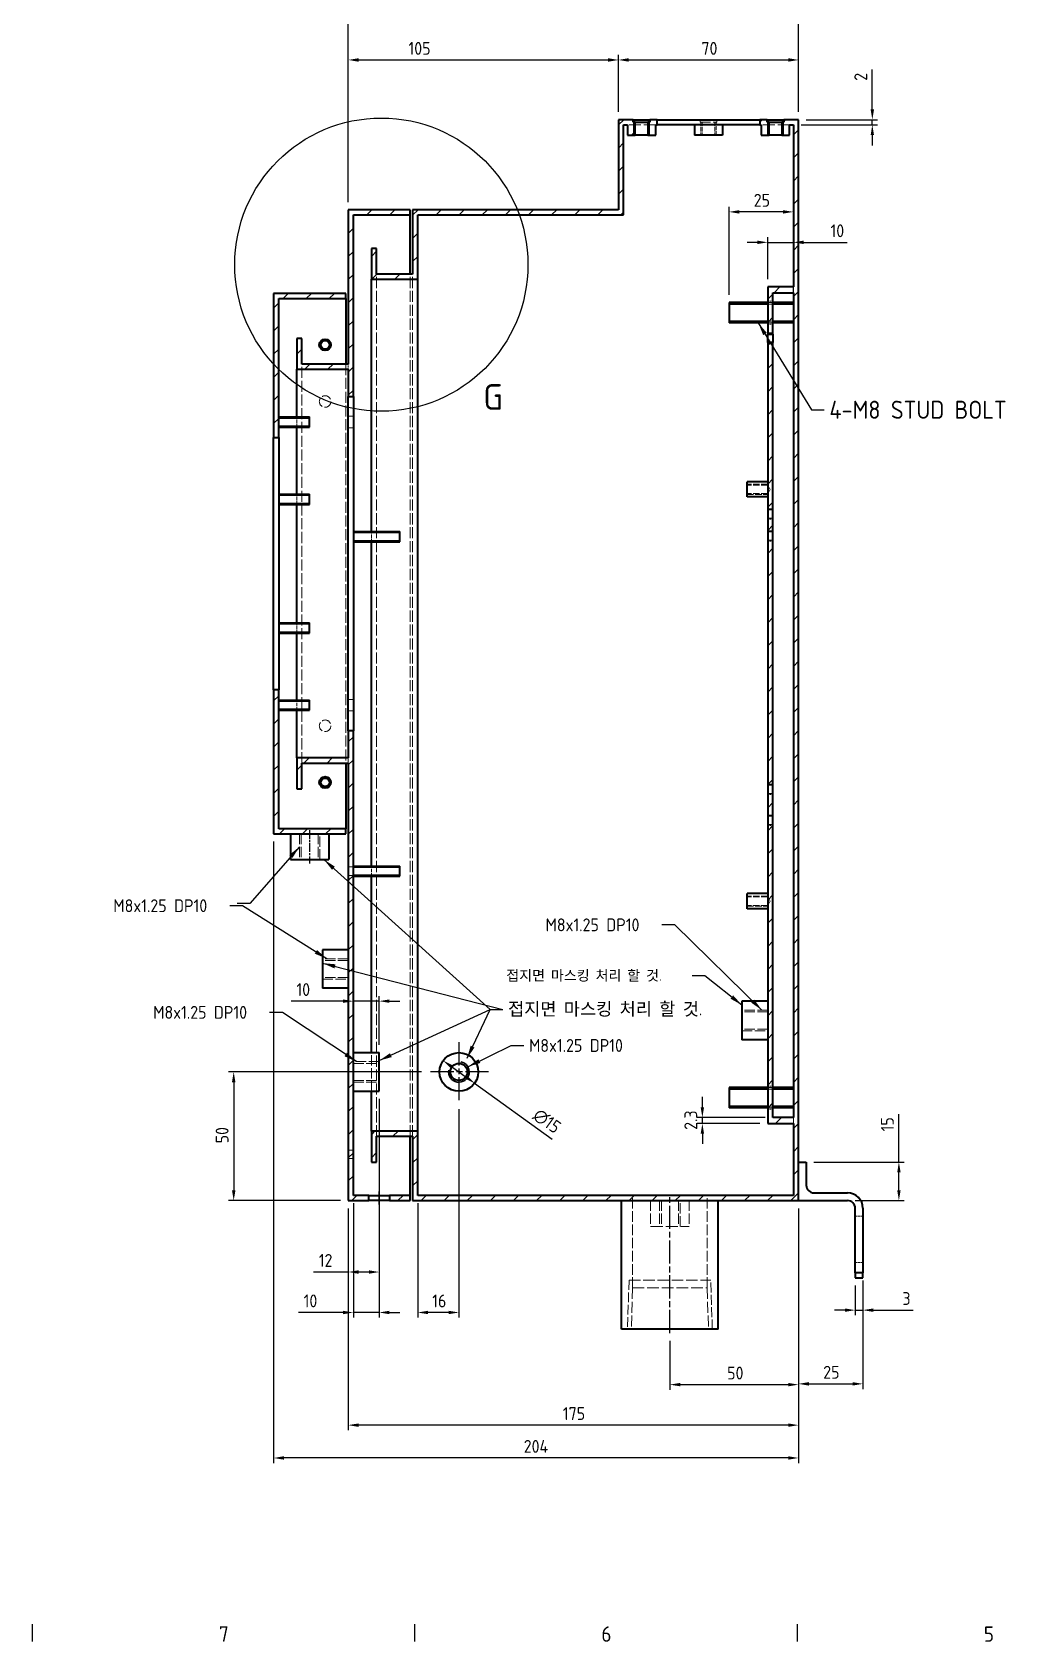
# Model space of a CAD drawing. Header units: millimetres. Extents: x 0 to 2378, y 0 to 1682.
# Drawn here: x 1338 to 1725, y 33 to 659 of the extents above; entities that cross this region are included whole.
import ezdxf

# ---------------------------------------------------------------- set-up
doc = ezdxf.new("R2010")
doc.units = ezdxf.units.MM
doc.header["$LTSCALE"] = 2
doc.linetypes.add('CHAIN', pattern=[0.3543, 0.2362, -0.0295, 0.0591, -0.0295])
doc.linetypes.add('DASHED', pattern=[0.2067, 0.1654, -0.0413])
doc.layers.get('0').update_dxf_attribs({"color": 3, "lineweight": 25})
for name, color, linetype, lineweight in [('가려진 것(ISO)', 2, 'DASHED', 18), ('가시적인 것(ISO)', 3, 'Continuous', 40), ('가시적인 좁은 것(ISO)', 3, 'Continuous', 35), ('경계(ISO)', 7, 'Continuous', 25), ('기호(ISO)', 5, 'Continuous', 25), ('상세 경계(JIS)', 7, 'Continuous', 25), ('중심 표식(ISO)', 1, 'Continuous', 25), ('중심선(ISO)', 1, 'Continuous', 25), ('치수(ISO)', 2, 'Continuous', 25), ('해치(ISO)', 7, 'Continuous', 18)]:
    doc.layers.add(name, color=color, linetype=linetype, lineweight=lineweight)
doc.styles.add('문자 텍스트_PSTEK_POSCO', font='isocp.shx')
doc.styles.add('부품번호텍스트_PSTEK_POSCO', font='isocp.shx')
doc.styles.add('치수 텍스트_PSTEK_POSCO', font='isocp.shx')
doc.dimstyles.new('치수_PSTEK_POSCO', dxfattribs={"dimscale": 2, "dimtxt": 2.5, "dimasz": 2, "dimexe": 1, "dimexo": 1.5, "dimgap": 1, "dimtad": 1, "dimrnd": 1e-08, "dimdsep": 46, "dimtxsty": '치수 텍스트_PSTEK_POSCO', "dimcen": 0.09, "dimdle": 10, "dimclrd": 7, "dimclre": 7, "dimclrt": 2, "dimadec": 1, "dimazin": 2, "dimtfac": 1, "dimtmove": 0, "dimatfit": 3, "dimfxl": 0, "dimtolj": 1, "dimlwd": -1, "dimlwe": -1, "dimarcsym": 0})
doc.dimstyles.new('치수_PSTEK_POSCO$7', dxfattribs={"dimscale": 2, "dimtxt": 2.5, "dimasz": 2.5, "dimexe": 1, "dimexo": 1.5, "dimgap": 1, "dimtad": 1, "dimrnd": 1e-08, "dimdsep": 46, "dimtxsty": '치수 텍스트_PSTEK_POSCO', "dimcen": 0.09, "dimdle": 10, "dimclrd": 7, "dimclre": 7, "dimclrt": 2, "dimadec": 1, "dimazin": 2, "dimtfac": 1, "dimtmove": 0, "dimatfit": 3, "dimfxl": 0, "dimtolj": 1, "dimlwd": -1, "dimlwe": -1, "dimarcsym": 0})

# ---------------------------------------------------------------- blocks, each defined once
blk = doc.blocks.new('경계 Default Border')
at = {"layer": '경계(ISO)'}
for p, q in [((668.81, 20), (668.81, 16.6)), ((743.12, 20), (743.12, 16.6)), ((817.44, 20), (817.44, 16.6))]:
    blk.add_line(p, q, dxfattribs=at)
at = {"layer": '경계(ISO)', "color": 2, "char_height": 3, "attachment_point": 7, "style": '문자 텍스트_PSTEK_POSCO'}
for s, insert in [('7', (705.11, 16.59)), ('6', (779.43, 16.57)), ('5', (853.74, 16.57))]:
    blk.add_mtext(s, dxfattribs=dict(at, insert=insert))
blk = doc.blocks.new('*D39')
at = {"layer": 'Defpoints', "color": 0}
for p in [(1633.46, 576.91), (1633.46, 576.8), (1623.46, 559.57)]:
    blk.add_point(p, dxfattribs=at)
at = {"layer": '치수(ISO)', "color": 7}
for p, q in [((1619.46, 576.91), (1615.46, 576.91)), ((1623.46, 562.57), (1623.46, 578.91)), ((1623.46, 576.91), (1633.46, 576.91)), ((1637.46, 576.91), (1654.38, 576.91))]:
    blk.add_line(p, q, dxfattribs=at)
for points in [[(1619.46, 577.58), (1619.46, 576.24), (1623.46, 576.91)], [(1637.46, 577.58), (1637.46, 576.24), (1633.46, 576.91)]]:
    blk.add_solid(points, dxfattribs=at)
at = {"layer": '치수(ISO)', "color": 2, "insert": (1647.88, 581.41), "char_height": 5, "attachment_point": 4, "style": '치수 텍스트_PSTEK_POSCO'}
blk.add_mtext('\\A1;10', dxfattribs=at)
blk = doc.blocks.new('*D40')
at = {"layer": 'Defpoints', "color": 0}
for p in [(1608.46, 588.75), (1608.46, 553.57), (1633.46, 553.57)]:
    blk.add_point(p, dxfattribs=at)
at = {"layer": '치수(ISO)', "color": 7}
for p, q in [((1608.46, 556.57), (1608.46, 590.75)), ((1629.46, 588.75), (1612.46, 588.75)), ((1633.46, 556.57), (1633.46, 590.75))]:
    blk.add_line(p, q, dxfattribs=at)
for points in [[(1612.46, 589.41), (1612.46, 588.08), (1608.46, 588.75)], [(1629.46, 589.41), (1629.46, 588.08), (1633.46, 588.75)]]:
    blk.add_solid(points, dxfattribs=at)
at = {"layer": '치수(ISO)', "color": 2, "insert": (1618.04, 593.25), "char_height": 5, "attachment_point": 4, "style": '치수 텍스트_PSTEK_POSCO'}
blk.add_mtext('\\A1;25', dxfattribs=at)
blk = doc.blocks.new('*D42')
at = {"layer": 'Defpoints', "color": 0}
for p in [(1638.46, 219.57), (1654.46, 204.57), (1674.46, 204.57)]:
    blk.add_point(p, dxfattribs=at)
at = {"layer": '치수(ISO)', "color": 7}
for p, q in [((1674.46, 219.57), (1674.46, 238.18)), ((1641.46, 219.57), (1676.46, 219.57)), ((1674.46, 208.57), (1674.46, 215.57)), ((1657.46, 204.57), (1676.46, 204.57))]:
    blk.add_line(p, q, dxfattribs=at)
for points in [[(1673.8, 215.57), (1675.13, 215.57), (1674.46, 219.57)], [(1673.8, 208.57), (1675.13, 208.57), (1674.46, 204.57)]]:
    blk.add_solid(points, dxfattribs=at)
at = {"layer": '치수(ISO)', "color": 2, "insert": (1669.96, 231.47), "char_height": 5, "attachment_point": 4, "rotation": 90, "style": '치수 텍스트_PSTEK_POSCO'}
blk.add_mtext('\\A1;15', dxfattribs=at)
blk = doc.blocks.new('*D57')
at = {"layer": 'Defpoints', "color": 0}
for p in [(1460.46, 204.57), (1635.46, 204.57), (1460.46, 117.33)]:
    blk.add_point(p, dxfattribs=at)
at = {"layer": '치수(ISO)', "color": 7}
for p, q in [((1460.46, 201.57), (1460.46, 115.33)), ((1635.46, 201.57), (1635.46, 115.33)), ((1631.46, 117.33), (1464.46, 117.33))]:
    blk.add_line(p, q, dxfattribs=at)
for points in [[(1464.46, 117.99), (1464.46, 116.66), (1460.46, 117.33)], [(1631.46, 117.99), (1631.46, 116.66), (1635.46, 117.33)]]:
    blk.add_solid(points, dxfattribs=at)
at = {"layer": '치수(ISO)', "color": 2, "insert": (1543.86, 121.83), "char_height": 5, "attachment_point": 4, "style": '치수 텍스트_PSTEK_POSCO'}
blk.add_mtext('\\A1;175', dxfattribs=at)
blk = doc.blocks.new('*D61')
at = {"layer": 'Defpoints', "color": 0}
for p in [(1635.46, 647.78), (1565.46, 624.57), (1635.46, 624.57)]:
    blk.add_point(p, dxfattribs=at)
at = {"layer": '치수(ISO)', "color": 7}
for p, q in [((1565.46, 627.57), (1565.46, 649.78)), ((1569.46, 647.78), (1631.46, 647.78)), ((1635.46, 627.57), (1635.46, 649.78))]:
    blk.add_line(p, q, dxfattribs=at)
for points in [[(1569.46, 648.45), (1569.46, 647.11), (1565.46, 647.78)], [(1631.46, 648.45), (1631.46, 647.11), (1635.46, 647.78)]]:
    blk.add_solid(points, dxfattribs=at)
at = {"layer": '치수(ISO)', "color": 2, "insert": (1597.71, 652.28), "char_height": 5, "attachment_point": 4, "style": '치수 텍스트_PSTEK_POSCO'}
blk.add_mtext('\\A1;70', dxfattribs=at)
blk = doc.blocks.new('*D62')
at = {"layer": 'Defpoints', "color": 0}
for p in [(1565.46, 647.78), (1565.46, 624.57), (1460.46, 589.57)]:
    blk.add_point(p, dxfattribs=at)
at = {"layer": '치수(ISO)', "color": 7}
for p, q in [((1460.46, 592.57), (1460.46, 649.78)), ((1464.46, 647.78), (1561.46, 647.78)), ((1565.46, 627.57), (1565.46, 649.78))]:
    blk.add_line(p, q, dxfattribs=at)
for points in [[(1464.46, 648.45), (1464.46, 647.11), (1460.46, 647.78)], [(1561.46, 648.45), (1561.46, 647.11), (1565.46, 647.78)]]:
    blk.add_solid(points, dxfattribs=at)
at = {"layer": '치수(ISO)', "color": 2, "insert": (1483.86, 652.28), "char_height": 5, "attachment_point": 4, "style": '치수 텍스트_PSTEK_POSCO'}
blk.add_mtext('\\A1;105', dxfattribs=at)
blk = doc.blocks.new('*D63')
at = {"layer": 'Defpoints', "color": 0}
for p in [(1598.08, 236.87), (1623.46, 234.57), (1625.46, 236.87)]:
    blk.add_point(p, dxfattribs=at)
at = {"layer": '치수(ISO)', "color": 7}
for p, q in [((1598.08, 240.87), (1598.08, 244.87)), ((1622.46, 236.87), (1596.08, 236.87)), ((1620.46, 234.57), (1596.08, 234.57)), ((1598.08, 234.57), (1598.08, 236.87)), ((1598.08, 230.57), (1598.08, 226.57))]:
    blk.add_line(p, q, dxfattribs=at)
for points in [[(1597.41, 240.87), (1598.74, 240.87), (1598.08, 236.87)], [(1597.41, 230.57), (1598.74, 230.57), (1598.08, 234.57)]]:
    blk.add_solid(points, dxfattribs=at)
at = {"layer": '치수(ISO)', "color": 2, "insert": (1593.58, 232.06), "char_height": 5, "attachment_point": 4, "rotation": 90, "style": '치수 텍스트_PSTEK_POSCO'}
blk.add_mtext('\\A1;2.3', dxfattribs=at)
blk = doc.blocks.new('*D69')
at = {"layer": 'Defpoints', "color": 0}
for p in [(1460.46, 666.19), (1635.46, 624.57), (1460.46, 589.57)]:
    blk.add_point(p, dxfattribs=at)
at = {"layer": '치수(ISO)', "color": 7}
for p, q in [((1460.46, 592.57), (1460.46, 668.19)), ((1631.46, 666.19), (1464.46, 666.19)), ((1635.46, 627.57), (1635.46, 668.19))]:
    blk.add_line(p, q, dxfattribs=at)
for points in [[(1464.46, 666.86), (1464.46, 665.53), (1460.46, 666.19)], [(1631.46, 666.86), (1631.46, 665.53), (1635.46, 666.19)]]:
    blk.add_solid(points, dxfattribs=at)
at = {"layer": '치수(ISO)', "color": 2, "insert": (1568.86, 670.69), "char_height": 5, "attachment_point": 4, "style": '치수 텍스트_PSTEK_POSCO'}
blk.add_mtext('\\A1;175', dxfattribs=at)
blk = doc.blocks.new('*D71')
at = {"layer": 'Defpoints', "color": 0}
for p in [(1633.46, 622.57), (1635.46, 624.57), (1664.13, 624.57)]:
    blk.add_point(p, dxfattribs=at)
at = {"layer": '치수(ISO)', "color": 7}
for p, q in [((1664.13, 628.57), (1664.13, 644.12)), ((1636.46, 622.57), (1666.13, 622.57)), ((1638.46, 624.57), (1666.13, 624.57)), ((1664.13, 622.57), (1664.13, 624.57)), ((1664.13, 618.57), (1664.13, 614.57))]:
    blk.add_line(p, q, dxfattribs=at)
for points in [[(1663.47, 628.57), (1664.8, 628.57), (1664.13, 624.57)], [(1663.47, 618.57), (1664.8, 618.57), (1664.13, 622.57)]]:
    blk.add_solid(points, dxfattribs=at)
at = {"layer": '치수(ISO)', "color": 2, "insert": (1659.63, 639.69), "char_height": 5, "attachment_point": 4, "rotation": 90, "style": '치수 텍스트_PSTEK_POSCO'}
blk.add_mtext('\\A1;2', dxfattribs=at)
blk = doc.blocks.new('*D79')
at = {"layer": 'Defpoints', "color": 0}
for p in [(1635.46, 204.57), (1585.46, 153.07), (1635.46, 133.07)]:
    blk.add_point(p, dxfattribs=at)
at = {"layer": '치수(ISO)', "color": 7}
for p, q in [((1635.46, 201.57), (1635.46, 131.07)), ((1585.46, 150.07), (1585.46, 131.07)), ((1589.46, 133.07), (1631.46, 133.07))]:
    blk.add_line(p, q, dxfattribs=at)
for points in [[(1589.46, 133.74), (1589.46, 132.41), (1585.46, 133.07)], [(1631.46, 133.74), (1631.46, 132.41), (1635.46, 133.07)]]:
    blk.add_solid(points, dxfattribs=at)
at = {"layer": '치수(ISO)', "color": 2, "insert": (1607.71, 137.57), "char_height": 5, "attachment_point": 4, "style": '치수 텍스트_PSTEK_POSCO'}
blk.add_mtext('\\A1;50', dxfattribs=at)
blk = doc.blocks.new('*D104')
at = {"layer": 'Defpoints', "color": 0}
for p in [(1460.46, 204.57), (1472.46, 203.07), (1472.46, 176.83)]:
    blk.add_point(p, dxfattribs=at)
at = {"layer": '치수(ISO)', "color": 7}
for p, q in [((1460.46, 201.57), (1460.46, 174.83)), ((1472.46, 200.07), (1472.46, 174.83)), ((1460.46, 176.83), (1447, 176.83)), ((1468.46, 176.83), (1464.46, 176.83))]:
    blk.add_line(p, q, dxfattribs=at)
for points in [[(1464.46, 177.5), (1464.46, 176.16), (1460.46, 176.83)], [(1468.46, 177.5), (1468.46, 176.16), (1472.46, 176.83)]]:
    blk.add_solid(points, dxfattribs=at)
at = {"layer": '치수(ISO)', "color": 2, "insert": (1449, 181.33), "char_height": 5, "attachment_point": 4, "style": '치수 텍스트_PSTEK_POSCO'}
blk.add_mtext('\\A1;12', dxfattribs=at)
blk = doc.blocks.new('*D112')
at = {"layer": 'Defpoints', "color": 0}
for p in [(1635.46, 204.57), (1660.46, 176.57), (1660.46, 133.37)]:
    blk.add_point(p, dxfattribs=at)
at = {"layer": '치수(ISO)', "color": 7}
for p, q in [((1635.46, 201.57), (1635.46, 131.37)), ((1660.46, 173.57), (1660.46, 131.37)), ((1639.46, 133.37), (1656.46, 133.37))]:
    blk.add_line(p, q, dxfattribs=at)
for points in [[(1639.46, 134.04), (1639.46, 132.7), (1635.46, 133.37)], [(1656.46, 134.04), (1656.46, 132.7), (1660.46, 133.37)]]:
    blk.add_solid(points, dxfattribs=at)
at = {"layer": '치수(ISO)', "color": 2, "insert": (1645.04, 137.87), "char_height": 5, "attachment_point": 4, "style": '치수 텍스트_PSTEK_POSCO'}
blk.add_mtext('\\A1;25', dxfattribs=at)
blk = doc.blocks.new('*D113')
at = {"layer": 'Defpoints', "color": 0}
for p in [(1657.46, 174.57), (1660.46, 174.57), (1660.46, 162.01)]:
    blk.add_point(p, dxfattribs=at)
at = {"layer": '치수(ISO)', "color": 7}
for p, q in [((1657.46, 171.57), (1657.46, 160.01)), ((1660.46, 171.57), (1660.46, 160.01)), ((1653.46, 162.01), (1649.46, 162.01)), ((1657.46, 162.01), (1660.46, 162.01)), ((1664.46, 162.01), (1680.04, 162.01))]:
    blk.add_line(p, q, dxfattribs=at)
for points in [[(1653.46, 162.67), (1653.46, 161.34), (1657.46, 162.01)], [(1664.46, 162.67), (1664.46, 161.34), (1660.46, 162.01)]]:
    blk.add_solid(points, dxfattribs=at)
at = {"layer": '치수(ISO)', "color": 2, "insert": (1675.83, 166.51), "char_height": 5, "attachment_point": 4, "style": '치수 텍스트_PSTEK_POSCO'}
blk.add_mtext('\\A1;3', dxfattribs=at)
blk = doc.blocks.new('2dDetail1')
at = {"layer": '상세 경계(JIS)'}
blk.add_circle((736.66, 284.12), 28.49, dxfattribs=at)
at = {"layer": '상세 경계(JIS)', "insert": (756.48, 255.91), "char_height": 5, "attachment_point": 7, "style": '부품번호텍스트_PSTEK_POSCO'}
blk.add_mtext('G', dxfattribs=at)
blk = doc.blocks.new('*D143')
at = {"layer": 'Defpoints', "color": 0}
for p in [(1431.46, 347.07), (1635.46, 204.57), (1431.46, 104.57)]:
    blk.add_point(p, dxfattribs=at)
at = {"layer": '치수(ISO)', "color": 7}
for p, q in [((1431.46, 344.07), (1431.46, 102.57)), ((1635.46, 201.57), (1635.46, 102.57)), ((1631.46, 104.57), (1435.46, 104.57))]:
    blk.add_line(p, q, dxfattribs=at)
for points in [[(1435.46, 105.24), (1435.46, 103.91), (1431.46, 104.57)], [(1631.46, 105.24), (1631.46, 103.91), (1635.46, 104.57)]]:
    blk.add_solid(points, dxfattribs=at)
at = {"layer": '치수(ISO)', "color": 2, "insert": (1528.65, 109.07), "char_height": 5, "attachment_point": 4, "style": '치수 텍스트_PSTEK_POSCO'}
blk.add_mtext('\\A1;204', dxfattribs=at)
blk = doc.blocks.new('*D161')
at = {"layer": 'Defpoints', "color": 0}
for p in [(1472.46, 247.07), (1462.46, 206.57), (1462.46, 161.1)]:
    blk.add_point(p, dxfattribs=at)
at = {"layer": '치수(ISO)', "color": 7}
for p, q in [((1472.46, 244.07), (1472.46, 159.1)), ((1462.46, 203.57), (1462.46, 159.1)), ((1458.46, 161.1), (1441.11, 161.1)), ((1472.46, 161.1), (1462.46, 161.1)), ((1476.46, 161.1), (1480.46, 161.1))]:
    blk.add_line(p, q, dxfattribs=at)
for points in [[(1458.46, 161.77), (1458.46, 160.44), (1462.46, 161.1)], [(1476.46, 161.77), (1476.46, 160.44), (1472.46, 161.1)]]:
    blk.add_solid(points, dxfattribs=at)
at = {"layer": '치수(ISO)', "color": 2, "insert": (1443.11, 165.6), "char_height": 5, "attachment_point": 4, "style": '치수 텍스트_PSTEK_POSCO'}
blk.add_mtext('\\A1;10', dxfattribs=at)
blk = doc.blocks.new('*D162')
at = {"layer": 'Defpoints', "color": 0}
for p in [(1503.46, 243.07), (1487.46, 206.57), (1487.46, 161.1)]:
    blk.add_point(p, dxfattribs=at)
at = {"layer": '치수(ISO)', "color": 7}
for p, q in [((1503.46, 240.07), (1503.46, 159.1)), ((1487.46, 203.57), (1487.46, 159.1)), ((1499.46, 161.1), (1491.46, 161.1))]:
    blk.add_line(p, q, dxfattribs=at)
for points in [[(1491.46, 161.77), (1491.46, 160.44), (1487.46, 161.1)], [(1499.46, 161.77), (1499.46, 160.44), (1503.46, 161.1)]]:
    blk.add_solid(points, dxfattribs=at)
at = {"layer": '치수(ISO)', "color": 2, "insert": (1493.09, 165.6), "char_height": 5, "attachment_point": 4, "style": '치수 텍스트_PSTEK_POSCO'}
blk.add_mtext('\\A1;16', dxfattribs=at)
blk = doc.blocks.new('*D163')
at = {"layer": 'Defpoints', "color": 0}
for p in [(1491.96, 254.57), (1415.94, 204.57), (1460.46, 204.57)]:
    blk.add_point(p, dxfattribs=at)
at = {"layer": '치수(ISO)', "color": 7}
for p, q in [((1488.96, 254.57), (1413.94, 254.57)), ((1415.94, 250.57), (1415.94, 208.57)), ((1457.46, 204.57), (1413.94, 204.57))]:
    blk.add_line(p, q, dxfattribs=at)
for points in [[(1415.27, 250.57), (1416.61, 250.57), (1415.94, 254.57)], [(1415.27, 208.57), (1416.61, 208.57), (1415.94, 204.57)]]:
    blk.add_solid(points, dxfattribs=at)
at = {"layer": '치수(ISO)', "color": 2, "insert": (1411.44, 226.82), "char_height": 5, "attachment_point": 4, "rotation": 90, "style": '치수 텍스트_PSTEK_POSCO'}
blk.add_mtext('\\A1;50', dxfattribs=at)
blk = doc.blocks.new('*D169')
at = {"layer": 'Defpoints', "color": 0}
for p in [(1497.38, 258.96), (1509.54, 250.19)]:
    blk.add_point(p, dxfattribs=at)
at = {"layer": '치수(ISO)', "color": 7}
for p, q in [((1500.62, 256.62), (1506.3, 252.53)), ((1509.54, 250.19), (1539.65, 228.47))]:
    blk.add_line(p, q, dxfattribs=at)
for points in [[(1501.01, 257.16), (1500.23, 256.08), (1497.38, 258.96)], [(1506.69, 253.07), (1505.91, 251.98), (1509.54, 250.19)]]:
    blk.add_solid(points, dxfattribs=at)
at = {"layer": '치수(ISO)', "color": 2, "insert": (1533.2, 238.67), "char_height": 5, "attachment_point": 4, "rotation": 324.19578, "style": '치수 텍스트_PSTEK_POSCO'}
blk.add_mtext('\\A1;∅15', dxfattribs=at)
blk = doc.blocks.new('*D170')
at = {"layer": 'Defpoints', "color": 0}
for p in [(1472.46, 282.07), (1462.46, 262.07), (1472.46, 262.07)]:
    blk.add_point(p, dxfattribs=at)
at = {"layer": '치수(ISO)', "color": 7}
for p, q in [((1458.46, 282.07), (1438.31, 282.07)), ((1462.46, 265.07), (1462.46, 284.07)), ((1472.46, 282.07), (1462.46, 282.07)), ((1472.46, 265.07), (1472.46, 284.07)), ((1476.46, 282.07), (1480.46, 282.07))]:
    blk.add_line(p, q, dxfattribs=at)
for points in [[(1458.46, 282.74), (1458.46, 281.41), (1462.46, 282.07)], [(1476.46, 282.74), (1476.46, 281.41), (1472.46, 282.07)]]:
    blk.add_solid(points, dxfattribs=at)
at = {"layer": '치수(ISO)', "color": 2, "insert": (1440.31, 286.57), "char_height": 5, "attachment_point": 4, "style": '치수 텍스트_PSTEK_POSCO'}
blk.add_mtext('\\A1;10', dxfattribs=at)

msp = doc.modelspace()

# ---------------------------------------------------------------- hatches: boundary and pattern name
at = {"layer": '해치(ISO)'}
h = msp.add_hatch(dxfattribs=at)
h.set_pattern_fill('ANSI31', color=256, scale=50.8, style=0)
h.set_pattern_definition([(45, (0, 0), (-4.490128, 4.490128), [])])
h.paths.add_polyline_path([(1565.462, 624.5732), (1565.462, 589.5732), (1485.462, 589.5732), (1485.462, 564.5732), (1471.462, 564.5732), (1471.462, 574.5732), (1469.462, 574.5732), (1469.462, 562.5732), (1487.462, 562.5732), (1487.462, 587.5732), (1567.462, 587.5732), (1567.462, 622.5732), (1568.962, 622.5732), (1568.962, 618.5732), (1572.0035, 618.5732), (1572.0035, 623.5732), (1571.212, 623.5732), (1571.212, 624.5732)])
h.paths.add_polyline_path([(1633.462, 557.2732), (1633.462, 236.8732), (1625.462, 236.8732), (1625.462, 537.9522), (1623.462, 537.9522), (1623.462, 234.5732), (1633.462, 234.5732), (1633.462, 206.5732), (1487.462, 206.5732), (1487.462, 231.5732), (1469.462, 231.5732), (1469.462, 219.5732), (1471.462, 219.5732), (1471.462, 229.5732), (1485.462, 229.5732), (1485.462, 204.5732), (1635.462, 204.5732), (1635.462, 624.5732), (1629.712, 624.5732), (1629.712, 623.5732), (1628.9205, 623.5732), (1628.9205, 618.5732), (1631.962, 618.5732), (1631.962, 622.5732), (1633.462, 622.5732), (1633.462, 559.5732), (1623.462, 559.5732), (1623.462, 541.1942), (1625.462, 541.1942), (1625.462, 557.2732)])
h.paths.add_polyline_path([(1620.462, 622.5732), (1620.962, 622.5732), (1620.962, 618.5732), (1624.0035, 618.5732), (1624.0035, 623.5732), (1623.212, 623.5732), (1623.212, 624.5732), (1620.462, 624.5732)])
h.paths.add_polyline_path([(1579.962, 622.5732), (1580.462, 622.5732), (1580.462, 624.5732), (1577.712, 624.5732), (1577.712, 623.5732), (1576.9205, 623.5732), (1576.9205, 618.5732), (1579.962, 618.5732)])
h.paths.add_polyline_path([(1476.462, 206.5732), (1476.462, 204.5732), (1484.462, 204.5732), (1484.462, 206.5732)])
h.paths.add_polyline_path([(1460.462, 376.5732), (1440.462, 376.5732), (1440.462, 364.5732), (1442.462, 364.5732), (1442.462, 374.5732), (1460.462, 374.5732), (1460.462, 204.5732), (1468.462, 204.5732), (1468.462, 206.5732), (1462.462, 206.5732), (1462.462, 387.0732), (1460.462, 387.0732)])
h.paths.add_polyline_path([(1462.462, 587.5732), (1484.462, 587.5732), (1484.462, 589.5732), (1460.462, 589.5732), (1460.462, 529.5732), (1442.462, 529.5732), (1442.462, 539.5732), (1440.462, 539.5732), (1440.462, 527.5732), (1460.462, 527.5732), (1460.462, 517.0732), (1462.462, 517.0732)])
h.paths.add_polyline_path([(1431.462, 347.0732), (1459.462, 347.0732), (1459.462, 349.0732), (1433.462, 349.0732), (1433.462, 403.0732), (1431.462, 403.0732)])
h.paths.add_polyline_path([(1459.462, 557.0732), (1431.462, 557.0732), (1431.462, 501.0732), (1433.462, 501.0732), (1433.462, 555.0732), (1459.462, 555.0732)])

# ---------------------------------------------------------------- linework, layer by layer
at = {"layer": '가려진 것(ISO)', "ltscale": 13.932237}
for p, q in [((1579.962, 622.5732), (1568.962, 622.5732)), ((1631.962, 622.5732), (1620.962, 622.5732))]:
    msp.add_line(p, q, dxfattribs=at)
at = {"layer": '가려진 것(ISO)', "ltscale": 0.952248}
for p, q in [((1597.212, 624.5732), (1597.212, 623.5732)), ((1603.712, 624.5732), (1603.712, 623.5732))]:
    msp.add_line(p, q, dxfattribs=at)
at = {"layer": '가려진 것(ISO)', "ltscale": 12.349028}
msp.add_line((1597.212, 623.5732), (1603.712, 623.5732), dxfattribs=at)
at = {"layer": '가려진 것(ISO)', "ltscale": 4.761642}
for p, q in [((1597.462, 623.5732), (1597.462, 618.5732)), ((1598.0035, 623.5732), (1598.0035, 618.5732)), ((1602.9205, 623.5732), (1602.9205, 618.5732)), ((1603.462, 618.5732), (1603.462, 623.5732))]:
    msp.add_line(p, q, dxfattribs=at)
at = {"layer": '가려진 것(ISO)', "ltscale": 13.070212}
for p, q in [((1471.462, 229.5732), (1471.462, 564.5732)), ((1484.462, 229.5732), (1484.462, 564.5732)), ((1485.462, 229.5732), (1485.462, 564.5732))]:
    msp.add_line(p, q, dxfattribs=at)
at = {"layer": '가려진 것(ISO)', "ltscale": 2.190301}
for p, q in [((1633.462, 557.2732), (1633.462, 559.5732)), ((1633.462, 234.5732), (1633.462, 236.8732))]:
    msp.add_line(p, q, dxfattribs=at)
at = {"layer": '가려진 것(ISO)', "ltscale": 1.904597}
for p, q in [((1623.462, 554.0732), (1625.462, 554.0732)), ((1625.462, 553.5732), (1623.462, 553.5732)), ((1625.462, 552.8292), (1623.462, 552.8292)), ((1623.462, 546.3172), (1625.462, 546.3172)), ((1625.462, 545.5732), (1623.462, 545.5732)), ((1623.462, 545.0732), (1625.462, 545.0732)), ((1460.462, 527.5732), (1460.462, 529.5732)), ((1462.462, 509.3232), (1460.462, 509.3232)), ((1462.462, 504.8232), (1460.462, 504.8232)), ((1625.462, 473.3232), (1623.462, 473.3232)), ((1625.462, 472.9442), (1623.462, 472.9442)), ((1625.462, 469.7022), (1623.462, 469.7022)), ((1623.462, 469.3232), (1625.462, 469.3232)), ((1625.462, 464.8232), (1623.462, 464.8232)), ((1625.462, 464.4442), (1623.462, 464.4442)), ((1625.462, 461.2022), (1623.462, 461.2022)), ((1623.462, 460.8232), (1625.462, 460.8232)), ((1462.462, 399.3232), (1460.462, 399.3232)), ((1462.462, 394.8232), (1460.462, 394.8232)), ((1460.462, 374.5732), (1460.462, 376.5732)), ((1625.462, 366.3232), (1623.462, 366.3232)), ((1625.462, 365.9442), (1623.462, 365.9442)), ((1625.462, 362.7022), (1623.462, 362.7022)), ((1623.462, 362.3232), (1625.462, 362.3232)), ((1625.462, 354.3232), (1623.462, 354.3232)), ((1625.462, 353.9442), (1623.462, 353.9442)), ((1625.462, 350.7022), (1623.462, 350.7022)), ((1623.462, 350.3232), (1625.462, 350.3232)), ((1462.462, 334.2232), (1460.462, 334.2232)), ((1462.462, 330.9232), (1460.462, 330.9232)), ((1623.462, 249.0732), (1625.462, 249.0732)), ((1625.462, 248.5732), (1623.462, 248.5732)), ((1625.462, 247.8292), (1623.462, 247.8292)), ((1623.462, 241.3172), (1625.462, 241.3172)), ((1625.462, 240.5732), (1623.462, 240.5732)), ((1623.462, 240.0732), (1625.462, 240.0732)), ((1462.462, 224.2232), (1460.462, 224.2232)), ((1462.462, 220.9232), (1460.462, 220.9232))]:
    msp.add_line(p, q, dxfattribs=at)
at = {"layer": '가려진 것(ISO)', "ltscale": 12.928949}
for p, q in [((1442.462, 374.5732), (1442.462, 529.5732)), ((1459.462, 529.5732), (1459.462, 374.5732))]:
    msp.add_line(p, q, dxfattribs=at)
at = {"layer": '가려진 것(ISO)', "ltscale": 3.809293}
for p, q in [((1440.462, 505.0732), (1440.462, 509.0732)), ((1440.462, 475.0732), (1440.462, 479.0732)), ((1469.462, 460.5732), (1469.462, 464.5732)), ((1440.462, 425.0732), (1440.462, 429.0732)), ((1440.462, 395.0732), (1440.462, 399.0732)), ((1469.462, 330.5732), (1469.462, 334.5732))]:
    msp.add_line(p, q, dxfattribs=at)
at = {"layer": '가려진 것(ISO)', "ltscale": 7.618686}
for p, q in [((1623.462, 482.9232), (1615.462, 482.9232)), ((1623.462, 482.5442), (1615.462, 482.5442)), ((1623.462, 479.3022), (1615.462, 479.3022)), ((1615.462, 478.9232), (1623.462, 478.9232)), ((1623.462, 322.9232), (1615.462, 322.9232)), ((1623.462, 322.5442), (1615.462, 322.5442)), ((1623.462, 319.3022), (1615.462, 319.3022)), ((1615.462, 318.9232), (1623.462, 318.9232))]:
    msp.add_line(p, q, dxfattribs=at)
at = {"layer": '가려진 것(ISO)', "ltscale": 1.800898}
for p, q in [((1624.436, 480.9232), (1623.462, 482.5442)), ((1624.436, 480.9232), (1623.462, 479.3022)), ((1624.436, 320.9232), (1623.462, 322.5442)), ((1624.436, 320.9232), (1623.462, 319.3022))]:
    msp.add_line(p, q, dxfattribs=at)
at = {"layer": '가려진 것(ISO)', "ltscale": 12.094824}
for p, q in [((1441.462, 347.0732), (1441.462, 337.0732)), ((1442.1385, 347.0732), (1442.1385, 337.0732)), ((1448.7855, 347.0732), (1448.7855, 337.0732)), ((1449.462, 337.0732), (1449.462, 347.0732)), ((1460.462, 298.5732), (1450.462, 298.5732)), ((1460.462, 297.8967), (1450.462, 297.8967)), ((1460.462, 291.2497), (1450.462, 291.2497)), ((1450.462, 290.5732), (1460.462, 290.5732)), ((1623.462, 278.5732), (1613.462, 278.5732)), ((1623.462, 277.8967), (1613.462, 277.8967)), ((1623.462, 271.2497), (1613.462, 271.2497)), ((1613.462, 270.5732), (1623.462, 270.5732)), ((1472.462, 258.5732), (1462.462, 258.5732)), ((1462.462, 257.8967), (1472.462, 257.8967)), ((1469.462, 247.0732), (1469.462, 262.0732)), ((1462.462, 251.2497), (1472.462, 251.2497)), ((1462.462, 250.5732), (1472.462, 250.5732)), ((1577.962, 204.5732), (1577.962, 194.5732)), ((1581.462, 204.5732), (1581.462, 194.5732)), ((1582.1385, 204.5732), (1582.1385, 194.5732)), ((1588.7855, 204.5732), (1588.7855, 194.5732)), ((1589.462, 194.5732), (1589.462, 204.5732)), ((1592.962, 204.5732), (1592.962, 194.5732))]:
    msp.add_line(p, q, dxfattribs=at)
at = {"layer": '가려진 것(ISO)', "ltscale": 12.408604}
for p, q in [((1570.962, 170.6652), (1570.962, 206.5732)), ((1599.962, 170.6652), (1599.962, 206.5732))]:
    msp.add_line(p, q, dxfattribs=at)
at = {"layer": '가려진 것(ISO)', "ltscale": 14.248878}
msp.add_line((1577.962, 194.5732), (1592.962, 194.5732), dxfattribs=at)
at = {"layer": '가려진 것(ISO)', "ltscale": 2.856945}
for p, q in [((1660.462, 198.5732), (1657.462, 198.5732)), ((1660.462, 180.5732), (1657.462, 180.5732))]:
    msp.add_line(p, q, dxfattribs=at)
at = {"layer": '가려진 것(ISO)', "ltscale": 11.556195}
for p, q in [((1569.5763, 173.6732), (1568.9794, 154.5732)), ((1601.9446, 154.5732), (1601.3477, 173.6732))]:
    msp.add_line(p, q, dxfattribs=at)
at = {"layer": '가려진 것(ISO)', "ltscale": 13.413553}
msp.add_line((1569.5763, 173.6732), (1601.3477, 173.6732), dxfattribs=at)
at = {"layer": '가려진 것(ISO)', "ltscale": 12.981647}
for p, q in [((1570.962, 170.6652), (1570.4591, 154.5732)), ((1599.962, 170.6652), (1600.4648, 154.5732))]:
    msp.add_line(p, q, dxfattribs=at)
at = {"layer": '가려진 것(ISO)', "ltscale": 13.773915}
msp.add_line((1570.962, 170.6652), (1599.962, 170.6652), dxfattribs=at)
at = {"layer": '가려진 것(ISO)', "ltscale": 11.399102}
for centre in [(1451.462, 515.0732), (1451.462, 389.0732)]:
    msp.add_circle(centre, 2.25, dxfattribs=at)
at = {"layer": '가시적인 것(ISO)'}
for p, q in [((1565.462, 624.5732), (1565.462, 589.5732)), ((1571.212, 624.5732), (1565.462, 624.5732)), ((1567.462, 587.5732), (1567.462, 622.5732)), ((1567.462, 622.5732), (1568.962, 622.5732)), ((1568.962, 622.5732), (1568.962, 618.5732)), ((1571.212, 623.5732), (1571.212, 624.5732)), ((1571.212, 624.5732), (1577.712, 624.5732)), ((1572.0035, 623.5732), (1571.212, 623.5732)), ((1572.0035, 618.5732), (1572.0035, 623.5732)), ((1572.0035, 623.5732), (1576.9205, 623.5732)), ((1576.9205, 623.5732), (1576.9205, 618.5732)), ((1577.712, 623.5732), (1576.9205, 623.5732)), ((1580.462, 624.5732), (1577.712, 624.5732)), ((1577.712, 624.5732), (1577.712, 623.5732)), ((1579.962, 622.5732), (1580.462, 622.5732)), ((1579.962, 618.5732), (1579.962, 622.5732)), ((1580.462, 622.5732), (1580.462, 624.5732)), ((1580.462, 624.5732), (1620.462, 624.5732)), ((1620.462, 622.5732), (1580.462, 622.5732)), ((1594.962, 622.5732), (1594.962, 618.5732)), ((1605.962, 622.5732), (1605.962, 618.5732)), ((1623.212, 624.5732), (1620.462, 624.5732)), ((1620.462, 624.5732), (1620.462, 622.5732)), ((1620.462, 622.5732), (1620.962, 622.5732)), ((1620.962, 622.5732), (1620.962, 618.5732)), ((1623.212, 623.5732), (1623.212, 624.5732)), ((1623.212, 624.5732), (1629.712, 624.5732)), ((1624.0035, 623.5732), (1623.212, 623.5732)), ((1624.0035, 618.5732), (1624.0035, 623.5732)), ((1624.0035, 623.5732), (1628.9205, 623.5732)), ((1629.712, 623.5732), (1628.9205, 623.5732)), ((1628.9205, 623.5732), (1628.9205, 618.5732)), ((1629.712, 624.5732), (1629.712, 623.5732)), ((1635.462, 624.5732), (1629.712, 624.5732)), ((1631.962, 622.5732), (1633.462, 622.5732)), ((1631.962, 618.5732), (1631.962, 622.5732)), ((1633.462, 622.5732), (1633.462, 559.5732)), ((1635.462, 204.5732), (1635.462, 624.5732)), ((1568.962, 618.5732), (1572.0035, 618.5732)), ((1576.9205, 618.5732), (1572.0035, 618.5732)), ((1576.9205, 618.5732), (1579.962, 618.5732)), ((1605.962, 618.5732), (1594.962, 618.5732)), ((1620.962, 618.5732), (1624.0035, 618.5732)), ((1628.9205, 618.5732), (1624.0035, 618.5732)), ((1628.9205, 618.5732), (1631.962, 618.5732)), ((1484.462, 589.5732), (1460.462, 589.5732)), ((1460.462, 589.5732), (1460.462, 529.5732)), ((1484.462, 587.5732), (1484.462, 589.5732)), ((1565.462, 589.5732), (1485.462, 589.5732)), ((1485.462, 589.5732), (1485.462, 564.5732)), ((1462.462, 587.5732), (1484.462, 587.5732)), ((1462.462, 517.0732), (1462.462, 587.5732)), ((1484.462, 564.5732), (1484.462, 587.5732)), ((1487.462, 562.5732), (1487.462, 587.5732)), ((1487.462, 587.5732), (1567.462, 587.5732)), ((1471.462, 574.5732), (1469.462, 574.5732)), ((1469.462, 574.5732), (1469.462, 562.5732)), ((1471.462, 564.5732), (1471.462, 574.5732)), ((1485.462, 564.5732), (1471.462, 564.5732)), ((1459.462, 557.0732), (1431.462, 557.0732)), ((1431.462, 557.0732), (1431.462, 501.0732)), ((1459.462, 555.0732), (1459.462, 557.0732)), ((1469.462, 562.5732), (1487.462, 562.5732)), ((1469.462, 464.5732), (1469.462, 562.5732)), ((1487.462, 231.5732), (1487.462, 562.5732)), ((1623.462, 559.5732), (1623.462, 541.1942)), ((1633.462, 559.5732), (1623.462, 559.5732)), ((1625.462, 557.2732), (1633.462, 557.2732)), ((1625.462, 541.1942), (1625.462, 557.2732)), ((1633.462, 557.2732), (1633.462, 236.8732)), ((1433.462, 501.0732), (1433.462, 555.0732)), ((1433.462, 555.0732), (1459.462, 555.0732)), ((1459.462, 555.0732), (1459.462, 529.5732)), ((1608.462, 553.5732), (1608.462, 545.5732)), ((1623.462, 553.5732), (1608.462, 553.5732)), ((1633.462, 553.5732), (1625.462, 553.5732)), ((1623.462, 545.5732), (1608.462, 545.5732)), ((1633.462, 545.5732), (1625.462, 545.5732)), ((1442.462, 539.5732), (1440.462, 539.5732)), ((1440.462, 539.5732), (1440.462, 527.5732)), ((1442.462, 529.5732), (1442.462, 539.5732)), ((1623.462, 541.1942), (1625.462, 541.1942)), ((1623.462, 537.9522), (1623.462, 541.1942)), ((1623.462, 537.9522), (1623.462, 234.5732)), ((1625.462, 537.9522), (1623.462, 537.9522)), ((1625.462, 541.1942), (1625.462, 537.9522)), ((1625.462, 236.8732), (1625.462, 537.9522)), ((1440.462, 527.5732), (1460.462, 527.5732)), ((1440.462, 509.0732), (1440.462, 527.5732)), ((1460.462, 529.5732), (1442.462, 529.5732)), ((1460.462, 527.5732), (1460.462, 517.0732)), ((1460.462, 517.0732), (1462.462, 517.0732)), ((1460.462, 387.0732), (1460.462, 517.0732)), ((1462.462, 517.0732), (1462.462, 387.0732)), ((1433.462, 509.0732), (1445.462, 509.0732)), ((1445.462, 505.0732), (1445.462, 509.0732)), ((1431.462, 501.0732), (1433.462, 501.0732)), ((1431.462, 403.0732), (1431.462, 501.0732)), ((1433.462, 505.0732), (1445.462, 505.0732)), ((1433.462, 501.0732), (1433.462, 403.0732)), ((1440.462, 479.0732), (1440.462, 505.0732)), ((1615.462, 477.9732), (1615.462, 483.8732)), ((1623.462, 483.8732), (1615.462, 483.8732)), ((1433.462, 479.0732), (1445.462, 479.0732)), ((1445.462, 475.0732), (1445.462, 479.0732)), ((1623.462, 477.9732), (1615.462, 477.9732)), ((1433.462, 475.0732), (1445.462, 475.0732)), ((1440.462, 429.0732), (1440.462, 475.0732)), ((1462.462, 464.5732), (1480.462, 464.5732)), ((1480.462, 460.5732), (1480.462, 464.5732)), ((1462.462, 460.5732), (1480.462, 460.5732)), ((1469.462, 334.5732), (1469.462, 460.5732)), ((1433.462, 429.0732), (1445.462, 429.0732)), ((1445.462, 425.0732), (1445.462, 429.0732)), ((1433.462, 425.0732), (1445.462, 425.0732)), ((1440.462, 399.0732), (1440.462, 425.0732)), ((1433.462, 403.0732), (1431.462, 403.0732)), ((1431.462, 403.0732), (1431.462, 347.0732)), ((1433.462, 349.0732), (1433.462, 403.0732)), ((1433.462, 399.0732), (1445.462, 399.0732)), ((1433.462, 395.0732), (1445.462, 395.0732)), ((1440.462, 376.5732), (1440.462, 395.0732)), ((1445.462, 395.0732), (1445.462, 399.0732)), ((1462.462, 387.0732), (1460.462, 387.0732)), ((1460.462, 387.0732), (1460.462, 376.5732)), ((1462.462, 206.5732), (1462.462, 387.0732)), ((1460.462, 376.5732), (1440.462, 376.5732)), ((1440.462, 376.5732), (1440.462, 364.5732)), ((1442.462, 364.5732), (1442.462, 374.5732)), ((1442.462, 374.5732), (1460.462, 374.5732)), ((1459.462, 374.5732), (1459.462, 349.0732)), ((1460.462, 374.5732), (1460.462, 204.5732)), ((1440.462, 364.5732), (1442.462, 364.5732)), ((1431.462, 347.0732), (1459.462, 347.0732)), ((1459.462, 349.0732), (1433.462, 349.0732)), ((1437.962, 347.0732), (1437.962, 337.0732)), ((1452.962, 347.0732), (1452.962, 337.0732)), ((1459.462, 347.0732), (1459.462, 349.0732)), ((1437.962, 337.0732), (1452.962, 337.0732)), ((1462.462, 334.5732), (1480.462, 334.5732)), ((1480.462, 330.5732), (1480.462, 334.5732)), ((1462.462, 330.5732), (1480.462, 330.5732)), ((1469.462, 262.0732), (1469.462, 330.5732)), ((1615.462, 317.9732), (1615.462, 323.8732)), ((1623.462, 323.8732), (1615.462, 323.8732)), ((1623.462, 317.9732), (1615.462, 317.9732)), ((1450.462, 302.0732), (1450.462, 287.0732)), ((1460.462, 302.0732), (1450.462, 302.0732)), ((1460.462, 287.0732), (1450.462, 287.0732)), ((1613.462, 282.0732), (1613.462, 267.0732)), ((1623.462, 282.0732), (1613.462, 282.0732)), ((1623.462, 267.0732), (1613.462, 267.0732)), ((1462.462, 262.0732), (1472.462, 262.0732)), ((1472.462, 247.0732), (1472.462, 262.0732)), ((1462.462, 247.0732), (1472.462, 247.0732)), ((1469.462, 231.5732), (1469.462, 247.0732)), ((1608.462, 248.5732), (1608.462, 240.5732)), ((1623.462, 248.5732), (1608.462, 248.5732)), ((1633.462, 248.5732), (1625.462, 248.5732)), ((1623.462, 240.5732), (1608.462, 240.5732)), ((1633.462, 240.5732), (1625.462, 240.5732)), ((1469.462, 231.5732), (1469.462, 219.5732)), ((1487.462, 231.5732), (1469.462, 231.5732)), ((1487.462, 206.5732), (1487.462, 231.5732)), ((1623.462, 234.5732), (1633.462, 234.5732)), ((1633.462, 236.8732), (1625.462, 236.8732)), ((1633.462, 234.5732), (1633.462, 206.5732)), ((1471.462, 219.5732), (1471.462, 229.5732)), ((1471.462, 229.5732), (1485.462, 229.5732)), ((1484.462, 206.5732), (1484.462, 229.5732)), ((1485.462, 229.5732), (1485.462, 204.5732)), ((1469.462, 219.5732), (1471.462, 219.5732)), ((1635.462, 219.5732), (1638.462, 219.5732)), ((1638.462, 219.5732), (1638.462, 210.5732)), ((1468.462, 206.5732), (1462.462, 206.5732)), ((1468.462, 204.5732), (1468.462, 206.5732)), ((1468.462, 206.5732), (1476.462, 206.5732)), ((1476.462, 206.5732), (1476.462, 204.5732)), ((1484.462, 206.5732), (1476.462, 206.5732)), ((1484.462, 204.5732), (1484.462, 206.5732)), ((1633.462, 206.5732), (1487.462, 206.5732)), ((1641.462, 207.5732), (1654.462, 207.5732)), ((1460.462, 204.5732), (1468.462, 204.5732)), ((1476.462, 204.5732), (1468.462, 204.5732)), ((1476.462, 204.5732), (1484.462, 204.5732)), ((1485.462, 204.5732), (1635.462, 204.5732)), ((1566.712, 154.5732), (1566.712, 204.5732)), ((1604.212, 154.5732), (1604.212, 204.5732)), ((1635.462, 204.5732), (1654.462, 204.5732)), ((1657.462, 176.5732), (1657.462, 201.5732)), ((1660.462, 201.5732), (1660.462, 176.5732)), ((1660.462, 176.5732), (1657.462, 176.5732)), ((1657.462, 176.5732), (1657.462, 174.5732)), ((1660.462, 174.5732), (1660.462, 176.5732)), ((1657.462, 174.5732), (1660.462, 174.5732)), ((1604.212, 154.5732), (1566.712, 154.5732))]:
    msp.add_line(p, q, dxfattribs=at)
for centre, radius in [((1451.462, 537.0732), 2.25), ((1451.462, 537.0732), 1.65), ((1451.462, 367.0732), 2.25), ((1451.462, 367.0732), 1.65), ((1503.462, 254.5732), 7.5), ((1503.462, 254.5732), 3.3235)]:
    msp.add_circle(centre, radius, dxfattribs=at)
for centre, radius, start, end in [((1641.462, 210.5732), 3, 180, 270), ((1654.462, 201.5732), 6, 0, 90), ((1654.462, 201.5732), 3, 0, 90)]:
    msp.add_arc(centre, radius, start, end, dxfattribs=at)
at = {"layer": '가시적인 좁은 것(ISO)'}
for p, q in [((1571.462, 623.5732), (1571.462, 618.5732)), ((1577.462, 618.5732), (1577.462, 623.5732)), ((1623.462, 623.5732), (1623.462, 618.5732)), ((1629.462, 618.5732), (1629.462, 623.5732)), ((1623.462, 552.8292), (1608.462, 552.8292)), ((1633.462, 552.8292), (1625.462, 552.8292)), ((1608.462, 546.3172), (1623.462, 546.3172)), ((1625.462, 546.3172), (1633.462, 546.3172)), ((1625.462, 541.5732), (1623.462, 541.5732)), ((1623.462, 537.5732), (1625.462, 537.5732)), ((1445.462, 508.6552), (1433.462, 508.6552)), ((1433.462, 505.4912), (1445.462, 505.4912)), ((1445.462, 478.6552), (1433.462, 478.6552)), ((1433.462, 475.4912), (1445.462, 475.4912)), ((1480.462, 464.1552), (1462.462, 464.1552)), ((1462.462, 460.9912), (1480.462, 460.9912)), ((1445.462, 428.6552), (1433.462, 428.6552)), ((1433.462, 425.4912), (1445.462, 425.4912)), ((1445.462, 398.6552), (1433.462, 398.6552)), ((1433.462, 395.4912), (1445.462, 395.4912)), ((1480.462, 334.1552), (1462.462, 334.1552)), ((1462.462, 330.9912), (1480.462, 330.9912)), ((1623.462, 247.8292), (1608.462, 247.8292)), ((1633.462, 247.8292), (1625.462, 247.8292)), ((1608.462, 241.3172), (1623.462, 241.3172)), ((1625.462, 241.3172), (1633.462, 241.3172))]:
    msp.add_line(p, q, dxfattribs=at)
msp.add_arc((1503.462, 254.5732), 4, 170, 80, dxfattribs=at)
at = {"layer": '중심 표식(ISO)', "linetype": 'CHAIN', "ltscale": 19.051651}
for p, q in [((1503.462, 266.0732), (1503.462, 243.0732)), ((1514.962, 254.5732), (1491.962, 254.5732))]:
    msp.add_line(p, q, dxfattribs=at)
at = {"layer": '중심선(ISO)', "linetype": 'CHAIN', "ltscale": 7.222748}
msp.add_line((1445.462, 348.5732), (1445.462, 335.5732), dxfattribs=at)
at = {"layer": '중심선(ISO)', "linetype": 'CHAIN', "ltscale": 2.777919}
msp.add_line((1472.462, 203.0732), (1472.462, 208.0732), dxfattribs=at)
at = {"layer": '중심선(ISO)', "linetype": 'CHAIN', "ltscale": 19.051651}
msp.add_line((1585.462, 153.0732), (1585.462, 206.0732), dxfattribs=at)

# ---------------------------------------------------------------- block references
at = {"xscale": 2, "yscale": 2, "zscale": 2}
msp.add_blockref('경계 Default Border', (0, 0), dxfattribs=at)
at = {"layer": '상세 경계(JIS)', "xscale": 2, "yscale": 2, "zscale": 2}
msp.add_blockref('2dDetail1', (0, 0), dxfattribs=at)

# ---------------------------------------------------------------- texts
at = {"layer": '기호(ISO)', "color": 2, "attachment_point": 4, "style": '치수 텍스트_PSTEK_POSCO'}
for s, insert, char_height, width in [('{\\fISOCP|b0|i0;\\H7.0000;4-M8 STUD BOLT}', (1647.4428, 511.8638), 7, 79.361143), ('{\\fISOCP|b0|i0;\\H4.0000;접지면 마스킹 처리 할 것.}', (1521.8741, 291.8466), 4, 70.183554), ('{\\fSystem|b0|i0;\\H5.0000;접지면\\fISOCP|b0|i0;\\H5.0000; \\fSystem|b0|i0;\\H5.0000;마스킹\\fISOCP|b0|i0;\\H5.0000; \\fSystem|b0|i0;\\H5.0000;처리\\fISOCP|b0|i0;\\H5.0000; \\fSystem|b0|i0;\\H5.0000;할\\fISOCP|b0|i0;\\H5.0000; \\fSystem|b0|i0;\\H5.0000;것\\fISOCP|b0|i0;\\H5.0000;.}', (1522.5534, 278.7845), 5, 76.961495)]:
    msp.add_mtext(s, dxfattribs=dict(at, insert=insert, char_height=char_height, width=width))
at = {"layer": '기호(ISO)', "color": 2, "char_height": 5, "width": 43.216925, "attachment_point": 4, "line_spacing_factor": 0.4375, "style": '치수 텍스트_PSTEK_POSCO'}
for insert in [(1369.1652, 319.1512), (1537.137, 311.7251), (1384.6506, 277.714), (1530.7179, 264.8513)]:
    msp.add_mtext('{M8x1.25 DP10}', dxfattribs=dict(at, insert=insert))
at = {"layer": '기호(ISO)', "color": 2, "char_height": 5, "attachment_point": 4, "style": '치수 텍스트_PSTEK_POSCO'}
for insert in [(1413.0394, 319.9648), (1522.5522, 278.7852), (1522.5529, 278.7847), (1522.553, 278.7848)]:
    msp.add_mtext('{ }', dxfattribs=dict(at, insert=insert))

# ---------------------------------------------------------------- dimensions: what is measured, and where the dimension line sits
at = {"layer": '치수(ISO)', "color": 7}
for base, p1, p2, override, picture, middle in [((1460.462, 666.1926), (1635.462, 624.5732), (1460.462, 589.5732), {"dimdec": 2, "dimtp": 0, "dimtm": 0, "dimtdec": 2, "dimtofl": 0, "dimatfit": 1}, '*D69', (1572.962, 666.1926)), ((1462.462, 161.1041), (1472.462, 247.0732), (1462.462, 206.5732), {"dimdec": 2, "dimtp": 0, "dimtm": 0, "dimtdec": 2, "dimtofl": 1, "dimatfit": 1}, '*D161', (1445.3597, 161.1041)), ((1635.462, 133.0732), (1585.462, 153.0732), (1635.462, 204.5732), {"dimdec": 2, "dimtp": 0, "dimtm": 0, "dimtdec": 2, "dimtofl": 0, "dimatfit": 1}, '*D79', (1610.462, 133.0732)), ((1660.462, 133.3687), (1635.462, 204.5732), (1660.462, 176.5732), {"dimdec": 2, "dimtp": 0, "dimtm": 0, "dimtdec": 2, "dimtofl": 0, "dimatfit": 1}, '*D112', (1647.962, 133.3687))]:
    dim = msp.add_linear_dim(base=base, p1=p1, p2=p2, dimstyle='치수_PSTEK_POSCO', override=override, dxfattribs=at)
    dim.commit()
    dim.dimension.update_dxf_attribs({"geometry": picture, "text_midpoint": middle, "dimtype": 160})
for base, p1, p2, angle, override, picture, middle in [((1565.462, 647.7811), (1460.462, 589.5732), (1565.462, 624.5732), 180, {"dimdec": 2, "dimtp": 0, "dimtm": 0, "dimtdec": 2, "dimtofl": 0, "dimatfit": 1}, '*D62', (1487.962, 647.7811)), ((1635.462, 647.7811), (1565.462, 624.5732), (1635.462, 624.5732), 180, {"dimdec": 2, "dimtp": 0, "dimtm": 0, "dimtdec": 2, "dimtofl": 0, "dimatfit": 1}, '*D61', (1600.462, 647.7811)), ((1664.1333, 624.5732), (1633.462, 622.5732), (1635.462, 624.5732), 270, {"dimdec": 2, "dimtp": 0, "dimtm": 0, "dimtdec": 2, "dimtofl": 1, "dimatfit": 1}, '*D71', (1664.1333, 640.9085)), ((1608.462, 588.7476), (1633.462, 553.5732), (1608.462, 553.5732), 180, {"dimdec": 2, "dimtp": 0, "dimtm": 0, "dimtdec": 2, "dimtofl": 0, "dimatfit": 1}, '*D40', (1620.962, 588.7476)), ((1633.462, 576.91), (1623.462, 559.5732), (1633.462, 576.8006), 180, {"dimdec": 2, "dimse2": 1, "dimtp": 0, "dimtm": 0, "dimtdec": 2, "dimtofl": 1, "dimatfit": 1}, '*D39', (1650.1289, 576.91)), ((1431.462, 104.5732), (1635.462, 204.5732), (1431.462, 347.0732), 180, {"dimdec": 2, "dimtp": 0, "dimtm": 0, "dimtdec": 2, "dimtofl": 0, "dimatfit": 1}, '*D143', (1533.462, 104.5732)), ((1472.462, 282.0732), (1462.462, 262.0732), (1472.462, 262.0732), 180, {"dimdec": 2, "dimtp": 0, "dimtm": 0, "dimtdec": 2, "dimtofl": 1, "dimatfit": 1}, '*D170', (1442.5602, 282.0732)), ((1415.9409, 204.5732), (1491.962, 254.5732), (1460.462, 204.5732), 90, {"dimdec": 2, "dimtp": 0, "dimtm": 0, "dimtdec": 2, "dimtofl": 0, "dimatfit": 1}, '*D163', (1415.9409, 229.5732)), ((1598.0767, 236.8732), (1623.462, 234.5732), (1625.462, 236.8732), 270, {"dimdec": 2, "dimtp": 0, "dimtm": 0, "dimtdec": 2, "dimtofl": 1, "dimatfit": 1}, '*D63', (1598.0767, 235.7232)), ((1487.462, 161.1041), (1503.462, 243.0732), (1487.462, 206.5732), 180, {"dimdec": 2, "dimtp": 0, "dimtm": 0, "dimtdec": 2, "dimtofl": 0, "dimatfit": 1}, '*D162', (1495.462, 161.1041)), ((1674.462, 204.5732), (1638.462, 219.5732), (1654.462, 204.5732), 90, {"dimdec": 2, "dimtp": 0, "dimtm": 0, "dimtdec": 2, "dimtofl": 0, "dimatfit": 2}, '*D42', (1674.462, 233.8265)), ((1472.462, 176.8313), (1460.462, 204.5732), (1472.462, 203.0732), 180, {"dimdec": 2, "dimtp": 0, "dimtm": 0, "dimtdec": 2, "dimtofl": 0, "dimatfit": 2}, '*D104', (1451.3986, 176.8313)), ((1460.462, 117.3282), (1635.462, 204.5732), (1460.462, 204.5732), 180, {"dimdec": 2, "dimtp": 0, "dimtm": 0, "dimtdec": 2, "dimtofl": 0, "dimatfit": 1}, '*D57', (1547.962, 117.3282)), ((1660.462, 162.0055), (1657.462, 174.5732), (1660.462, 174.5732), 180, {"dimdec": 2, "dimtp": 0, "dimtm": 0, "dimtdec": 2, "dimtofl": 1, "dimatfit": 1}, '*D113', (1676.9332, 162.0055))]:
    dim = msp.add_linear_dim(base=base, p1=p1, p2=p2, angle=angle, dimstyle='치수_PSTEK_POSCO', override=override, dxfattribs=at)
    dim.commit()
    dim.dimension.update_dxf_attribs({"geometry": picture, "text_midpoint": middle, "dimtype": 160})
dim = msp.add_diameter_dim_2p(p1=(1497.3793, 258.9608), p2=(1509.5446, 250.1855), dimstyle='치수_PSTEK_POSCO', override={"dimdec": 2, "dimlfac": 1, "dimtp": 0, "dimtm": 0, "dimtdec": 2, "dimatfit": 2}, dxfattribs=at)
dim.commit()
dim.dimension.update_dxf_attribs({"geometry": '*D169', "text_midpoint": (1534.2971, 232.3307), "dimtype": 163})

# ---------------------------------------------------------------- leaders
at = {"layer": '기호(ISO)', "color": 7, "annotation_type": 0, "has_hookline": 1}
for points, hookline_direction, text_width in [([(1619.8112, 545.5732), (1640.4428, 511.8638), (1645.4428, 511.8638)], 0, 77.116), ([(1441.462, 342.0732), (1422.2623, 319.9648), (1417.2623, 319.9648)], 1, 2), ([(1451.0089, 337.0732), (1515.5522, 278.7852), (1520.5522, 278.7852)], 0, 2), ([(1452.1078, 298.5732), (1419.3821, 319.1512), (1414.3821, 319.1512)], 1, 37.0039), ([(1621.2243, 278.5732), (1587.354, 311.7251), (1582.354, 311.7251)], 1, 37.0039), ([(1450.462, 296.846), (1520.553, 278.7848)], 0, 2), ([(1613.462, 280.5751), (1599.0576, 291.8466), (1594.0576, 291.8466)], 1, 61.7746), ([(1463.6223, 258.5732), (1434.8675, 277.714), (1429.8675, 277.714)], 1, 37.0039), ([(1472.462, 258.9799), (1515.5529, 278.7847), (1520.5529, 278.7847)], 0, 2), ([(1506.6481, 259.896), (1515.5534, 278.7845), (1520.5534, 278.7845)], 0, 66.7224), ([(1506.9261, 256.5732), (1523.7179, 264.8513), (1528.7179, 264.8513)], 0, 37.0039)]:
    msp.add_leader(points, dimstyle='치수_PSTEK_POSCO$7', override={"dimtad": 0}, dxfattribs=dict(at, hookline_direction=hookline_direction, text_width=text_width))

doc.saveas('drawing.dxf')
